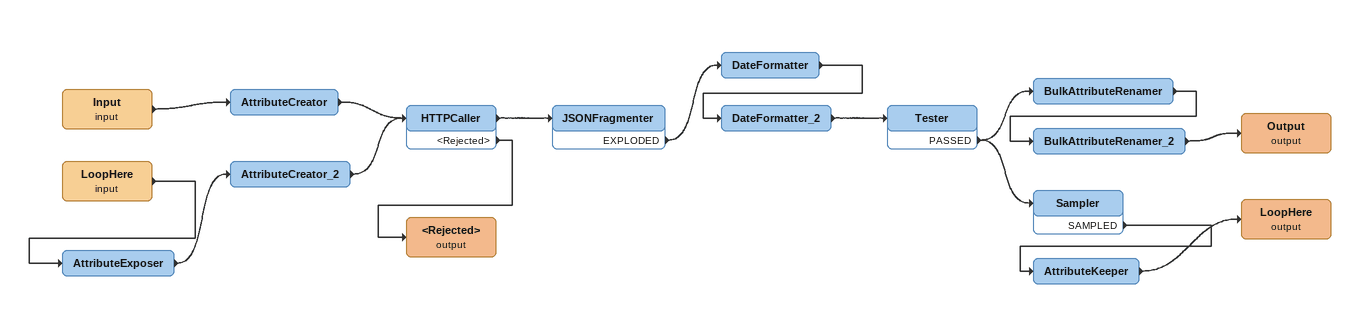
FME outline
Input (input)
    -> AttributeCreator
AttributeCreator
    -> HTTPCaller
LoopHere (input)
    -> AttributeExposer
AttributeExposer
    -> AttributeCreator_2
AttributeCreator_2
    -> HTTPCaller
HTTPCaller
    <Rejected> -> <Rejected> (output)
    -> JSONFragmenter
JSONFragmenter
    EXPLODED -> DateFormatter
DateFormatter
    -> DateFormatter_2
DateFormatter_2
    -> Tester
Tester
    PASSED -> Sampler
    PASSED -> BulkAttributeRenamer
BulkAttributeRenamer
    -> BulkAttributeRenamer_2
BulkAttributeRenamer_2
    -> Output (output)
Output (output)
Sampler
    SAMPLED -> AttributeKeeper
AttributeKeeper
    -> LoopHere (output)
LoopHere (output)
<Rejected> (output)
